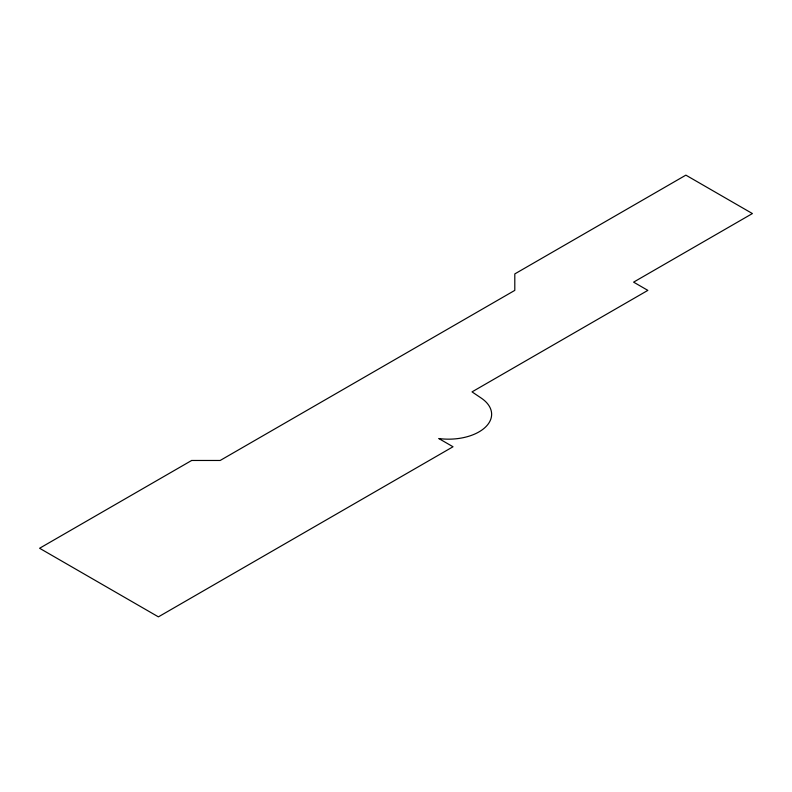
<?xml version="1.0" encoding="UTF-8"?>
<svg xmlns="http://www.w3.org/2000/svg" width="792" height="792" viewBox="0 0 792 792"><rect width="100%" height="100%" fill="white"/><g stroke="black" fill="none" stroke-linecap="round" stroke-linejoin="round"><path stroke-width="1.19" d="M191.664 460.469L39.6 548.262L158.4 616.859L453.024 446.757L438.768 438.52A43.095 24.879 0 0 0 485.387 427.195A43.095 24.879 0 0 0 481.249 398.099L472.032 391.882L647.856 290.377L633.6 282.14L752.4 213.553L685.872 175.141L514.8 273.913L514.8 290.377L220.176 460.469L191.664 460.469"/></g></svg>
